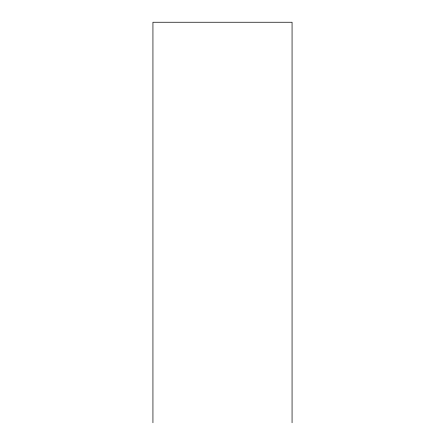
<?xml version="1.0" encoding="UTF-8"?>
<svg xmlns="http://www.w3.org/2000/svg" width="445" height="445" viewBox="0 0 445 445"><rect width="100%" height="100%" fill="white"/><g stroke="black" fill="none" stroke-linecap="round" stroke-linejoin="round"><path stroke-width="0.67" d="M292.065 422.75L292.065 22.25L152.935 22.25L152.935 422.75"/></g></svg>
